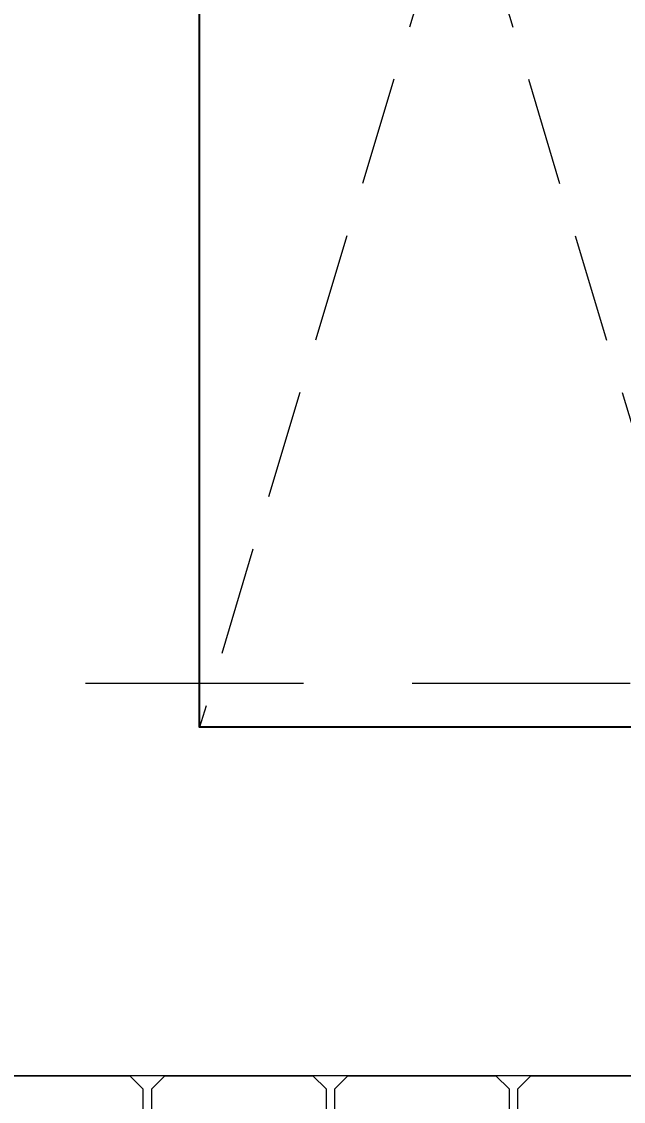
# Model space of a CAD drawing. Header units: millimetres. Extents: x -6181 to 191287, y -8583 to 23546.
# Drawn here: x 5261 to 5951, y -29 to 1209 of the extents above; entities that cross this region are included whole.
import ezdxf
from ezdxf.xclip import XClip

# ---------------------------------------------------------------- set-up
doc = ezdxf.new("R2010")
doc.units = ezdxf.units.MM
doc.header["$MEASUREMENT"] = 0
doc.header["$XCLIPFRAME"] = 0
doc.linetypes.add('1735-DT-5BR-SEC_AA$0$DASHED', pattern=[0.75, 0.5, -0.25])
doc.linetypes.add('DASHED', pattern=[0.75, 0.5, -0.25])
for name, color, linetype, lineweight in [('07--DIM-2', 2, 'Continuous', 25), ('1735-DT-5BR-SEC_AA$0$06--LINE-0', 8, 'Continuous', 13), ('1735-DT-5BR-SEC_AA$0$Q--BLOCPAVING', 9, 'Continuous', 18), ('1735-DT-5BR-SEC_AA$0$W--ELV-1', 250, '1735-DT-5BR-SEC_AA$0$DASHED', 9), ('1735-DT-5BR-SEC_AA$0$Z--CAR', 251, 'Continuous', 9), ('1735-DT-5BR-SEC_AA$0$Z--WIPEOUT', 255, 'Continuous', 5), ('W--ELV-1', 250, 'DASHED', 9), ('Z--CAR', 251, 'Continuous', 9), ('Z--WIPEOUT', 255, 'Continuous', 5)]:
    doc.layers.add(name, color=color, linetype=linetype, lineweight=lineweight)
doc.layers.add('1735-DT-5BR-SEC_AA$0$CEILING FIXTURES', color=251, linetype='Continuous')
doc.styles.add('ISO', font='isocp2.shx', dxfattribs={"width": 0.8})
doc.dimstyles.new('1-100_AR', dxfattribs={"dimtxt": 200, "dimasz": 100, "dimexe": 100, "dimexo": 100, "dimgap": 0, "dimtad": 0, "dimdec": 0, "dimzin": 12, "dimdsep": 46, "dimtxsty": 'ISO', "dimblk": 'ARCHTICK', "dimcen": 100, "dimdle": 100, "dimclrd": 8, "dimclre": 9, "dimclrt": 2, "dimadec": 0, "dimazin": 0, "dimtfac": 1, "dimtdec": 0, "dimtmove": 0, "dimatfit": 2, "dimldrblk": 'ARCHTICK', "dimfxl": 1, "dimtvp": 0.75, "dimtolj": 1, "dimtzin": 12, "dimlwd": 9, "dimlwe": 9, "dimarcsym": 0})

# ---------------------------------------------------------------- blocks, each defined once
blk = doc.blocks.new('A$C0A892E0C')
blk.add_wipeout([(-53.075, 0.002), (-59.387, 0.002), (-61.518, 1.586), (-62.937, 3.816), (-63.235, 4.965), (-64.672, 5.612), (-67.98, 5.555), (-69.037, 5.715), (-72.39, 8.03), (-72.793, 8.631), (-73.007, 9.673), (-72.434, 10.78), (-72.357, 12.492), (-71.738, 13.364), (-71.442, 14.504), (-70.978, 15.686), (-70.725, 17.205), (-70.345, 18.175), (-68.932, 19.524), (-65.439, 20.652), (-56.997, 22.525), (-52.586, 23.364), (-50.435, 23.638), (-47.938, 23.95), (-47.843, 24.381), (-47.816, 24.907), (-47.768, 25.09), (-47.683, 25.102), (-47.298, 24.799), (-47.193, 24.896), (-46.991, 24.956), (-46.649, 24.967), (-41.09, 28.539), (-36.335, 31.507), (-34.389, 32.482), (-29.685, 33.635), (-25.443, 34.43), (-12.849, 35.128), (-6.207, 35.16), (0.656, 34.96), (3.027, 34.842), (6.201, 33.998), (9.295, 33.214), (10.17, 32.869), (10.788, 32.303), (13.069, 29.102), (15.396, 24.277), (16.711, 21.226), (16.928, 19.589), (17.284, 12.261), (17.924, 10.985), (18.511, 10.333), (18.564, 10.1), (17.613, 7.545), (16.084, 6.401), (11.204, 5.352), (9.902, 5.23), (6.727, 3.885), (6.727, 3.885), (5.34, 1.634), (3.153, 0), (-3.153, 0), (-5.287, 1.586), (-6.706, 3.816), (-8.422, 4.492), (-10.39, 4.437), (-13.604, 4.527), (-14.762, 4.656), (-16.892, 5.319), (-43.877, 5.073), (-48.988, 5.223), (-49.504, 3.885), (-50.891, 1.634)]).dxf.layer = 'Z--WIPEOUT'
at = {"flags": 128}
for points in [[(15.425, 22.055), (15.722, 21.19)], [(16.844, 20.866), (16.579, 21.586)], [(15.722, 21.19), (15.958, 20.338)], [(16.938, 20.325), (16.844, 20.866)], [(14.125, 20.242), (14.94, 20.551)], [(14.94, 20.551), (15.911, 20.69)], [(15.911, 20.69), (15.892, 20.382)], [(7.858, 20.222), (8.678, 20.444)], [(8.678, 20.444), (9.375, 20.287)], [(15.892, 20.382), (14.974, 20.301)], [(15.958, 20.338), (16.048, 19.61)], [(16.981, 19.873), (16.938, 20.325)], [(7.275, 19.639), (7.858, 20.222)], [(9.375, 20.287), (9.922, 19.864)], [(13.523, 19.794), (14.125, 20.242)], [(14.23, 20.108), (13.692, 19.754)], [(14.974, 20.301), (14.23, 20.108)], [(9.922, 19.864), (10.245, 19.248)], [(12.564, 18.643), (13.523, 19.794)], [(13.692, 19.754), (12.744, 18.59)], [(16.865, 19.494), (16.992, 19.684)], [(16.992, 19.684), (16.981, 19.873)], [(7.053, 18.819), (7.275, 19.639)], [(16.048, 19.61), (16.106, 18.432)], [(16.844, 16.941), (16.865, 19.494)], [(10.229, 19.241), (9.804, 19.141)], [(10.245, 19.248), (10.261, 19.127)], [(9.573, 19.05), (9.504, 18.872)], [(9.804, 19.141), (9.573, 19.05)], [(10.251, 19.016), (10.242, 18.886)], [(10.261, 19.127), (10.251, 19.016)], [(7.275, 17.999), (7.053, 18.819)], [(9.504, 18.872), (9.56, 18.698)], [(10.242, 18.886), (10.254, 18.763)], [(13.351, 18.347), (13.747, 18.797)], [(13.509, 18.814), (13.396, 18.68)], [(13.62, 18.946), (13.407, 18.691)], [(13.62, 18.946), (13.509, 18.814)], [(16.086, 18.946), (13.62, 18.946)], [(13.747, 18.797), (15.865, 18.784)], [(15.865, 18.784), (16.086, 18.946)], [(9.56, 18.698), (9.778, 18.585)], [(9.778, 18.585), (10.229, 18.502)], [(10.254, 18.763), (10.273, 18.626)], [(10.273, 18.626), (10.273, 18.506)], [(11.785, 17.451), (12.564, 18.643)], [(12.744, 18.59), (11.972, 17.361)], [(13.407, 18.691), (13.127, 18.354)], [(13.396, 18.68), (13.278, 18.545)], [(10.273, 18.506), (9.97, 17.834)], [(13.127, 18.354), (12.987, 18.186)], [(12.987, 18.186), (13.351, 18.347)], [(13.181, 18.432), (13.084, 18.313)], [(13.278, 18.545), (13.181, 18.432)], [(16.106, 18.432), (16.126, 17.331)], [(13.084, 18.313), (12.987, 18.186)], [(12.987, 18.186), (16.113, 18.186)], [(7.858, 17.416), (7.275, 17.999)], [(9.97, 17.834), (9.41, 17.368)], [(12.565, 17.246), (12.859, 17.677)], [(12.734, 17.825), (12.593, 17.605)], [(16.121, 17.827), (12.734, 17.825)], [(12.859, 17.677), (15.786, 17.677)], [(15.786, 17.677), (16.121, 17.827)], [(16.127, 17.131), (16.121, 17.827)], [(3.194, 17.483), (5.326, 16.896)], [(11.077, 16.154), (11.785, 17.451)], [(12.593, 17.605), (12.454, 17.375)], [(8.678, 17.194), (7.858, 17.416)], [(9.41, 17.368), (8.678, 17.194)], [(11.972, 17.361), (11.271, 16.054)], [(12.454, 17.375), (12.314, 17.131)], [(12.314, 17.131), (12.565, 17.246)], [(16.126, 17.331), (16.132, 16.355)], [(12.314, 17.131), (16.127, 17.131)], [(5.326, 16.896), (7.064, 16.108)], [(16.828, 16.611), (16.844, 16.941)], [(11.983, 16.518), (12.094, 16.73)], [(12.23, 16.577), (11.984, 16.188)], [(12.094, 16.73), (16.129, 16.73)], [(15.851, 16.598), (12.23, 16.577)], [(16.129, 16.73), (15.851, 16.598)], [(16.797, 15.934), (16.828, 16.611)], [(11.871, 16.299), (11.983, 16.518)], [(16.132, 16.355), (16.142, 15.47)], [(10.698, 15.417), (11.077, 16.154)], [(11.76, 16.077), (11.871, 16.299)], [(11.984, 16.188), (11.76, 16.077)], [(11.271, 16.054), (10.932, 15.231)], [(16.135, 16.076), (11.76, 16.077)], [(16.781, 15.38), (16.797, 15.934)], [(16.142, 15.47), (16.148, 15.084)], [(10.58, 15.188), (10.698, 15.417)], [(14.751, 15.183), (16.152, 15.354)], [(16.152, 15.354), (16.143, 15.136)], [(16.809, 15.069), (16.781, 15.38)], [(3.496, 15.08), (4.969, 14.427)], [(4.871, 14.992), (5.473, 15.089)], [(5.473, 15.089), (6.04, 15.12)], [(6.04, 15.12), (7.422, 15.13)], [(7.422, 15.13), (9.467, 15.15)], [(9.467, 15.15), (10.631, 15.162)], [(10.548, 15.126), (10.58, 15.188)], [(10.691, 15.17), (10.548, 15.126)], [(10.631, 15.162), (12.077, 15.151)], [(10.854, 15.212), (10.691, 15.17)], [(10.932, 15.231), (10.854, 15.212)], [(12.077, 15.151), (14.751, 15.183)], [(16.14, 15.084), (16.19, 14.789)], [(16.143, 15.136), (16.141, 15.013)], [(16.865, 14.804), (16.809, 15.069)], [(5.654, 14.81), (5.021, 14.691)], [(6.245, 14.835), (5.654, 14.81)], [(7.574, 14.862), (6.245, 14.835)], [(9.522, 14.914), (7.574, 14.862)], [(10.632, 14.943), (9.522, 14.914)], [(16.14, 14.975), (10.632, 14.943)], [(16.141, 15.013), (16.14, 14.975)], [(16.907, 14.578), (16.865, 14.804)], [(5.021, 14.691), (4.441, 14.411)], [(16.19, 14.789), (16.198, 14.654)], [(16.198, 14.654), (16.224, 14.332)], [(16.939, 14.249), (16.907, 14.578)], [(4.969, 14.427), (6.117, 13.55)], [(4.922, 14.324), (6.07, 13.448)], [(16.224, 14.332), (16.274, 13.945)], [(16.974, 13.859), (16.939, 14.249)], [(16.274, 13.945), (16.346, 13.47)], [(16.992, 13.671), (16.974, 13.859)], [(6.117, 13.55), (7.288, 12.322)], [(16.982, 12.339), (16.992, 13.671)], [(6.07, 13.448), (7.241, 12.219)], [(16.346, 13.47), (16.413, 12.985)], [(16.413, 12.985), (16.443, 12.763)], [(6.236, 10.142), (3.645, 12.732)], [(16.443, 12.763), (16.456, 12.583)], [(16.456, 12.583), (16.501, 12.422)], [(16.501, 12.422), (16.654, 12.341)], [(7.241, 12.219), (8.193, 10.653)], [(7.288, 12.322), (8.239, 10.755)], [(16.654, 12.341), (16.817, 12.332)], [(16.817, 12.332), (16.925, 12.334)], [(16.925, 12.334), (16.982, 12.339)], [(17.284, 12.261), (16.982, 12.339)], [(8.087, 10.843), (17.139, 11.18)], [(8.193, 10.653), (8.854, 9.024)], [(8.239, 10.755), (8.896, 9.127)], [(9.647, 9.924), (18.498, 10.39)], [(7.222, 6.497), (6.236, 10.142)], [(8.896, 9.127), (9.356, 7.509)], [(7.037, 9), (8.631, 7.259)], [(8.854, 9.024), (9.346, 7.394)], [(7.256, 8.289), (7.498, 7.581)], [(7.498, 7.581), (7.831, 6.896)], [(16.919, 6.917), (17.613, 7.545)], [(9.346, 7.394), (9.712, 5.462)], [(9.356, 7.509), (9.633, 5.605)], [(8.631, 7.259), (9.342, 6.876)], [(7.831, 6.896), (8, 6.588)], [(16.084, 6.401), (16.919, 6.917)], [(7.565, 6.672), (7.197, 6.588)], [(7.564, 6.546), (7.565, 6.672)], [(6.727, 3.885), (7.222, 6.497)], [(7.554, 6.271), (7.561, 6.411)], [(7.561, 6.411), (7.564, 6.546)], [(8, 6.588), (9.367, 5.987)], [(8.064, 6.108), (7.554, 6.271)], [(12.974, 5.742), (15.283, 6.401)], [(15.283, 6.401), (16.084, 6.401)], [(7.507, 6.169), (8.161, 5.959)], [(8.931, 5.83), (8.064, 6.108)], [(8.161, 5.959), (9.181, 5.632)], [(9.633, 5.605), (8.931, 5.83)], [(9.181, 5.632), (9.712, 5.462)], [(11.472, 5.401), (12.974, 5.742)], [(9.712, 5.462), (9.902, 5.23)], [(10.408, 5.209), (10.936, 5.304)], [(10.936, 5.304), (11.472, 5.401)], [(9.902, 5.23), (10.408, 5.209)], [(5.34, 1.634), (6.727, 3.885)], [(3.153, 0), (5.34, 1.634)]]:
    blk.add_lwpolyline(points, dxfattribs=at)
blk = doc.blocks.new('*U194')
at = {"layer": '1735-DT-5BR-SEC_AA$0$Q--BLOCPAVING', "color": 8, "elevation": 0}
blk.add_lwpolyline([(6080.7, 150), (150, 150)], dxfattribs=at)
at = {"layer": '1735-DT-5BR-SEC_AA$0$Q--BLOCPAVING', "elevation": 0}
for points in [[(790.7, 70), (790.7, 135), (805.7, 150), (975.7, 150), (990.7, 135), (990.7, 70)], [(1000.7, 70), (1000.7, 135), (1015.7, 150), (1185.7, 150), (1200.7, 135), (1200.7, 70)], [(1210.7, 70), (1210.7, 135), (1225.7, 150), (1395.7, 150), (1410.7, 135), (1410.7, 70)], [(1420.7, 70), (1420.7, 135), (1435.7, 150), (1605.7, 150), (1620.7, 135), (1620.7, 70)]]:
    blk.add_lwpolyline(points, close=True, dxfattribs=at)
blk = doc.blocks.new('1735-DT-5BR-SEC_AA$0$A$C0A892E0C')
blk.add_wipeout([(-53.075, 0.002), (-59.387, 0.002), (-61.518, 1.586), (-62.937, 3.816), (-63.235, 4.965), (-64.672, 5.612), (-67.98, 5.555), (-69.037, 5.715), (-72.39, 8.03), (-72.793, 8.631), (-73.007, 9.673), (-72.434, 10.78), (-72.357, 12.492), (-71.738, 13.364), (-71.442, 14.504), (-70.978, 15.686), (-70.725, 17.205), (-70.345, 18.175), (-68.932, 19.524), (-65.439, 20.652), (-56.997, 22.525), (-52.586, 23.364), (-50.435, 23.638), (-47.938, 23.95), (-47.843, 24.381), (-47.816, 24.907), (-47.768, 25.09), (-47.683, 25.102), (-47.298, 24.799), (-47.193, 24.896), (-46.991, 24.956), (-46.649, 24.967), (-41.09, 28.539), (-36.335, 31.507), (-34.389, 32.482), (-29.685, 33.635), (-25.443, 34.43), (-12.849, 35.128), (-6.207, 35.16), (0.656, 34.96), (3.027, 34.842), (6.201, 33.998), (9.295, 33.214), (10.17, 32.869), (10.788, 32.303), (13.069, 29.102), (15.396, 24.277), (16.711, 21.226), (16.928, 19.589), (17.284, 12.261), (17.924, 10.985), (18.511, 10.333), (18.564, 10.1), (17.613, 7.545), (16.084, 6.401), (11.204, 5.352), (9.902, 5.23), (6.727, 3.885), (6.727, 3.885), (5.34, 1.634), (3.153, 0), (-3.153, 0), (-5.287, 1.586), (-6.706, 3.816), (-8.422, 4.492), (-10.39, 4.437), (-13.604, 4.527), (-14.762, 4.656), (-16.892, 5.319), (-43.877, 5.073), (-48.988, 5.223), (-49.504, 3.885), (-50.891, 1.634)]).dxf.layer = '1735-DT-5BR-SEC_AA$0$Z--WIPEOUT'
at = {"flags": 128}
for points in [[(15.425, 22.055), (15.722, 21.19)], [(16.844, 20.866), (16.579, 21.586)], [(15.722, 21.19), (15.958, 20.338)], [(16.938, 20.325), (16.844, 20.866)], [(14.125, 20.242), (14.94, 20.551)], [(14.94, 20.551), (15.911, 20.69)], [(15.911, 20.69), (15.892, 20.382)], [(7.858, 20.222), (8.678, 20.444)], [(8.678, 20.444), (9.375, 20.287)], [(15.892, 20.382), (14.974, 20.301)], [(15.958, 20.338), (16.048, 19.61)], [(16.981, 19.873), (16.938, 20.325)], [(7.275, 19.639), (7.858, 20.222)], [(9.375, 20.287), (9.922, 19.864)], [(13.523, 19.794), (14.125, 20.242)], [(14.23, 20.108), (13.692, 19.754)], [(14.974, 20.301), (14.23, 20.108)], [(9.922, 19.864), (10.245, 19.248)], [(12.564, 18.643), (13.523, 19.794)], [(13.692, 19.754), (12.744, 18.59)], [(16.865, 19.494), (16.992, 19.684)], [(16.992, 19.684), (16.981, 19.873)], [(7.053, 18.819), (7.275, 19.639)], [(16.048, 19.61), (16.106, 18.432)], [(16.844, 16.941), (16.865, 19.494)], [(10.229, 19.241), (9.804, 19.141)], [(10.245, 19.248), (10.261, 19.127)], [(9.573, 19.05), (9.504, 18.872)], [(9.804, 19.141), (9.573, 19.05)], [(10.251, 19.016), (10.242, 18.886)], [(10.261, 19.127), (10.251, 19.016)], [(7.275, 17.999), (7.053, 18.819)], [(9.504, 18.872), (9.56, 18.698)], [(10.242, 18.886), (10.254, 18.763)], [(13.351, 18.347), (13.747, 18.797)], [(13.509, 18.814), (13.396, 18.68)], [(13.62, 18.946), (13.407, 18.691)], [(13.62, 18.946), (13.509, 18.814)], [(16.086, 18.946), (13.62, 18.946)], [(13.747, 18.797), (15.865, 18.784)], [(15.865, 18.784), (16.086, 18.946)], [(9.56, 18.698), (9.778, 18.585)], [(9.778, 18.585), (10.229, 18.502)], [(10.254, 18.763), (10.273, 18.626)], [(10.273, 18.626), (10.273, 18.506)], [(11.785, 17.451), (12.564, 18.643)], [(12.744, 18.59), (11.972, 17.361)], [(13.407, 18.691), (13.127, 18.354)], [(13.396, 18.68), (13.278, 18.545)], [(10.273, 18.506), (9.97, 17.834)], [(13.127, 18.354), (12.987, 18.186)], [(12.987, 18.186), (13.351, 18.347)], [(13.181, 18.432), (13.084, 18.313)], [(13.278, 18.545), (13.181, 18.432)], [(16.106, 18.432), (16.126, 17.331)], [(13.084, 18.313), (12.987, 18.186)], [(12.987, 18.186), (16.113, 18.186)], [(7.858, 17.416), (7.275, 17.999)], [(9.97, 17.834), (9.41, 17.368)], [(12.565, 17.246), (12.859, 17.677)], [(12.734, 17.825), (12.593, 17.605)], [(16.121, 17.827), (12.734, 17.825)], [(12.859, 17.677), (15.786, 17.677)], [(15.786, 17.677), (16.121, 17.827)], [(16.127, 17.131), (16.121, 17.827)], [(3.194, 17.483), (5.326, 16.896)], [(11.077, 16.154), (11.785, 17.451)], [(12.593, 17.605), (12.454, 17.375)], [(8.678, 17.194), (7.858, 17.416)], [(9.41, 17.368), (8.678, 17.194)], [(11.972, 17.361), (11.271, 16.054)], [(12.454, 17.375), (12.314, 17.131)], [(12.314, 17.131), (12.565, 17.246)], [(16.126, 17.331), (16.132, 16.355)], [(12.314, 17.131), (16.127, 17.131)], [(5.326, 16.896), (7.064, 16.108)], [(16.828, 16.611), (16.844, 16.941)], [(11.983, 16.518), (12.094, 16.73)], [(12.23, 16.577), (11.984, 16.188)], [(12.094, 16.73), (16.129, 16.73)], [(15.851, 16.598), (12.23, 16.577)], [(16.129, 16.73), (15.851, 16.598)], [(16.797, 15.934), (16.828, 16.611)], [(11.871, 16.299), (11.983, 16.518)], [(16.132, 16.355), (16.142, 15.47)], [(10.698, 15.417), (11.077, 16.154)], [(11.76, 16.077), (11.871, 16.299)], [(11.984, 16.188), (11.76, 16.077)], [(11.271, 16.054), (10.932, 15.231)], [(16.135, 16.076), (11.76, 16.077)], [(16.781, 15.38), (16.797, 15.934)], [(16.142, 15.47), (16.148, 15.084)], [(10.58, 15.188), (10.698, 15.417)], [(14.751, 15.183), (16.152, 15.354)], [(16.152, 15.354), (16.143, 15.136)], [(16.809, 15.069), (16.781, 15.38)], [(3.496, 15.08), (4.969, 14.427)], [(4.871, 14.992), (5.473, 15.089)], [(5.473, 15.089), (6.04, 15.12)], [(6.04, 15.12), (7.422, 15.13)], [(7.422, 15.13), (9.467, 15.15)], [(9.467, 15.15), (10.631, 15.162)], [(10.548, 15.126), (10.58, 15.188)], [(10.691, 15.17), (10.548, 15.126)], [(10.631, 15.162), (12.077, 15.151)], [(10.854, 15.212), (10.691, 15.17)], [(10.932, 15.231), (10.854, 15.212)], [(12.077, 15.151), (14.751, 15.183)], [(16.14, 15.084), (16.19, 14.789)], [(16.143, 15.136), (16.141, 15.013)], [(16.865, 14.804), (16.809, 15.069)], [(5.654, 14.81), (5.021, 14.691)], [(6.245, 14.835), (5.654, 14.81)], [(7.574, 14.862), (6.245, 14.835)], [(9.522, 14.914), (7.574, 14.862)], [(10.632, 14.943), (9.522, 14.914)], [(16.14, 14.975), (10.632, 14.943)], [(16.141, 15.013), (16.14, 14.975)], [(16.907, 14.578), (16.865, 14.804)], [(5.021, 14.691), (4.441, 14.411)], [(16.19, 14.789), (16.198, 14.654)], [(16.198, 14.654), (16.224, 14.332)], [(16.939, 14.249), (16.907, 14.578)], [(4.969, 14.427), (6.117, 13.55)], [(4.922, 14.324), (6.07, 13.448)], [(16.224, 14.332), (16.274, 13.945)], [(16.974, 13.859), (16.939, 14.249)], [(16.274, 13.945), (16.346, 13.47)], [(16.992, 13.671), (16.974, 13.859)], [(6.117, 13.55), (7.288, 12.322)], [(16.982, 12.339), (16.992, 13.671)], [(6.07, 13.448), (7.241, 12.219)], [(16.346, 13.47), (16.413, 12.985)], [(16.413, 12.985), (16.443, 12.763)], [(6.236, 10.142), (3.645, 12.732)], [(16.443, 12.763), (16.456, 12.583)], [(16.456, 12.583), (16.501, 12.422)], [(16.501, 12.422), (16.654, 12.341)], [(7.241, 12.219), (8.193, 10.653)], [(7.288, 12.322), (8.239, 10.755)], [(16.654, 12.341), (16.817, 12.332)], [(16.817, 12.332), (16.925, 12.334)], [(16.925, 12.334), (16.982, 12.339)], [(17.284, 12.261), (16.982, 12.339)], [(8.087, 10.843), (17.139, 11.18)], [(8.193, 10.653), (8.854, 9.024)], [(8.239, 10.755), (8.896, 9.127)], [(9.647, 9.924), (18.498, 10.39)], [(7.222, 6.497), (6.236, 10.142)], [(8.896, 9.127), (9.356, 7.509)], [(7.037, 9), (8.631, 7.259)], [(8.854, 9.024), (9.346, 7.394)], [(7.256, 8.289), (7.498, 7.581)], [(7.498, 7.581), (7.831, 6.896)], [(16.919, 6.917), (17.613, 7.545)], [(9.346, 7.394), (9.712, 5.462)], [(9.356, 7.509), (9.633, 5.605)], [(8.631, 7.259), (9.342, 6.876)], [(7.831, 6.896), (8, 6.588)], [(16.084, 6.401), (16.919, 6.917)], [(7.565, 6.672), (7.197, 6.588)], [(7.564, 6.546), (7.565, 6.672)], [(6.727, 3.885), (7.222, 6.497)], [(7.554, 6.271), (7.561, 6.411)], [(7.561, 6.411), (7.564, 6.546)], [(8, 6.588), (9.367, 5.987)], [(8.064, 6.108), (7.554, 6.271)], [(12.974, 5.742), (15.283, 6.401)], [(15.283, 6.401), (16.084, 6.401)], [(7.507, 6.169), (8.161, 5.959)], [(8.931, 5.83), (8.064, 6.108)], [(8.161, 5.959), (9.181, 5.632)], [(9.633, 5.605), (8.931, 5.83)], [(9.181, 5.632), (9.712, 5.462)], [(11.472, 5.401), (12.974, 5.742)], [(9.712, 5.462), (9.902, 5.23)], [(10.408, 5.209), (10.936, 5.304)], [(10.936, 5.304), (11.472, 5.401)], [(9.902, 5.23), (10.408, 5.209)], [(5.34, 1.634), (6.727, 3.885)], [(3.153, 0), (5.34, 1.634)]]:
    blk.add_lwpolyline(points, dxfattribs=at)
blk = doc.blocks.new('1735-DT-5BR-SEC_AA')
at = {"layer": '1735-DT-5BR-SEC_AA$0$W--ELV-1', "ltscale": 500}
blk.add_lwpolyline([(39805.5, 0), (1469.5, 0)], dxfattribs=at)
at = {"layer": '1735-DT-5BR-SEC_AA$0$Z--CAR', "xscale": -56.06262140077474, "yscale": 56.06262140077474, "zscale": 56.06262140077474}
blk.add_blockref('1735-DT-5BR-SEC_AA$0$A$C0A892E0C', (6225.9, -0.1), dxfattribs=at)
at = {"ltscale": 25}
blk.add_wipeout([(10990.2, 300), (10740.2, 300), (10740.2, 150), (10440.2, 150), (10440.2, 0), (10390.2, 0), (10390.2, 2400), (9290.2, 2400), (9290.2, 0), (4890.2, 0), (4890.2, 2400), (4590.2, 2400), (4590.2, 3400), (4640.2, 3400), (10940.2, 3400), (10990.2, 3400)], dxfattribs=at).dxf.layer = '1735-DT-5BR-SEC_AA$0$06--LINE-0'
at = {"layer": '1735-DT-5BR-SEC_AA$0$CEILING FIXTURES'}
blk.add_lwpolyline([(5465.2, 2400), (6065.2, 2400), (6065.2, 400), (5465.2, 400)], close=True, dxfattribs=at)
at = {"layer": '1735-DT-5BR-SEC_AA$0$W--ELV-1', "ltscale": 250}
for p, q in [((5465.2, 2400), (6065.2, 400)), ((6065.2, 2400), (5465.2, 400))]:
    blk.add_line(p, q, dxfattribs=at)
at = {"layer": '1735-DT-5BR-SEC_AA$0$W--ELV-1', "ltscale": 500}
blk.add_lwpolyline([(36709.2, 450), (3259.7, 450)], dxfattribs=at)
ref = blk.add_blockref('*U194', (4409.5, -150, 0))
XClip(ref).set_block_clipping_path([(480.7247445988, -149.5503502587), (6080.7240710516, 390.6525086895)])
blk = doc.blocks.new('_ArchTick')
at = {"color": 0, "const_width": 0.15}
blk.add_lwpolyline([(-0.5, -0.5), (0.5, 0.5)], dxfattribs=at)
blk = doc.blocks.new('*D114')
at = {"layer": '07--DIM-2', "color": 9, "lineweight": 9, "transparency": 16777216}
for p, q in [((12590.2, 350), (12590.2, -2088.7)), ((4590.2, -1143.7), (4590.2, -2088.7))]:
    blk.add_line(p, q, dxfattribs=at)
at = {"layer": '07--DIM-2', "color": 8, "lineweight": 9, "transparency": 16777216}
blk.add_line((4490.2, -1988.7), (12690.2, -1988.7), dxfattribs=at)
at = {"layer": 'Defpoints', "color": 0, "transparency": 16777216}
for p in [(12590.2, 450), (4590.2, -1043.7), (12590.2, -1988.7)]:
    blk.add_point(p, dxfattribs=at)
at = {"layer": '07--DIM-2', "color": 8, "lineweight": 9, "transparency": 16777216, "xscale": 100, "yscale": 100, "zscale": 100, "rotation": 180}
blk.add_blockref('_ArchTick', (4590.2, -1988.7), dxfattribs=at)
at = {"layer": '07--DIM-2', "color": 8, "lineweight": 9, "transparency": 16777216, "xscale": 100, "yscale": 100, "zscale": 100}
blk.add_blockref('_ArchTick', (12590.2, -1988.7), dxfattribs=at)
at = {"layer": '07--DIM-2', "color": 2, "transparency": 16777216, "insert": (8590.2, -1838.7), "char_height": 200, "attachment_point": 5, "style": 'ISO'}
blk.add_mtext('\\A1;8000', dxfattribs=at)

msp = doc.modelspace()

# ---------------------------------------------------------------- linework, layer by layer
at = {"layer": 'W--ELV-1', "ltscale": 500}
msp.add_lwpolyline([(39805.5, 0), (1469.5, 0)], dxfattribs=at)

# ---------------------------------------------------------------- next in the draw order: block references
at = {"layer": 'Z--CAR', "xscale": -56.06262140077474, "yscale": 56.06262140077474, "zscale": 56.06262140077474}
msp.add_blockref('A$C0A892E0C', (6225.9, -0.1), dxfattribs=at)

# ---------------------------------------------------------------- next in the draw order: linework, layer by layer
at = {"layer": 'W--ELV-1', "ltscale": 500}
msp.add_lwpolyline([(36709.2, 450), (3259.7, 450)], dxfattribs=at)

# ---------------------------------------------------------------- next in the draw order: block references
msp.add_blockref('1735-DT-5BR-SEC_AA', (0, 0))

# ---------------------------------------------------------------- next in the draw order: dimensions: what is measured, and where the dimension line sits
at = {"layer": '07--DIM-2'}
dim = msp.add_linear_dim(base=(12590.2, -1988.7), p1=(4590.2, -1043.7), p2=(12590.2, 450), dimstyle='1-100_AR', dxfattribs=at)
dim.commit()
dim.dimension.update_dxf_attribs({"geometry": '*D114', "text_midpoint": (8590.2, -1838.7)})

doc.saveas('drawing.dxf')
